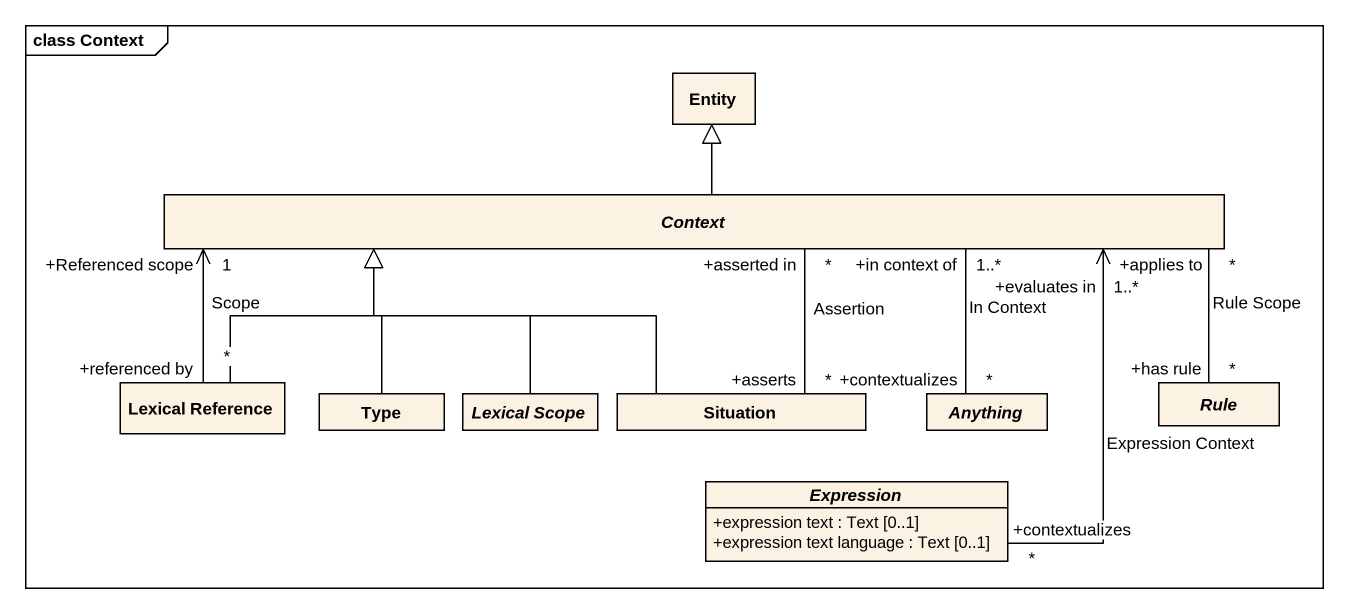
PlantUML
@startuml
mainframe class Context
hide circle
hide empty members
skinparam classAttributeIconSize 0
class "Entity" as Entity_
abstract class Context
class "Lexical Reference" as Lexical_Reference
class Type
abstract class "Lexical Scope" as Lexical_Scope
class Situation
abstract class Anything
abstract class Rule
abstract class Expression {
  +expression text : Text [0..1]
  +expression text language : Text [0..1]
}
Context -up-|> Entity_
Context "+asserted in\n*" -- "+asserts\n*" Situation : Assertion
Context "+in context of\n1..*" -- "+contextualizes\n*" Anything : In Context
Lexical_Reference "*\n+referenced by" -right-> "+Referenced scope\n1" Context : Scope
Lexical_Reference -right-|> Context
Type -up-|> Context
Lexical_Scope -up-|> Context
Situation -up-|> Context
Rule "+has rule\n*" -left- "+applies to\n*" Context : Rule Scope
Expression "*\n+contextualizes" -up-> "+evaluates in\n1..*" Context : Expression Context
@enduml
